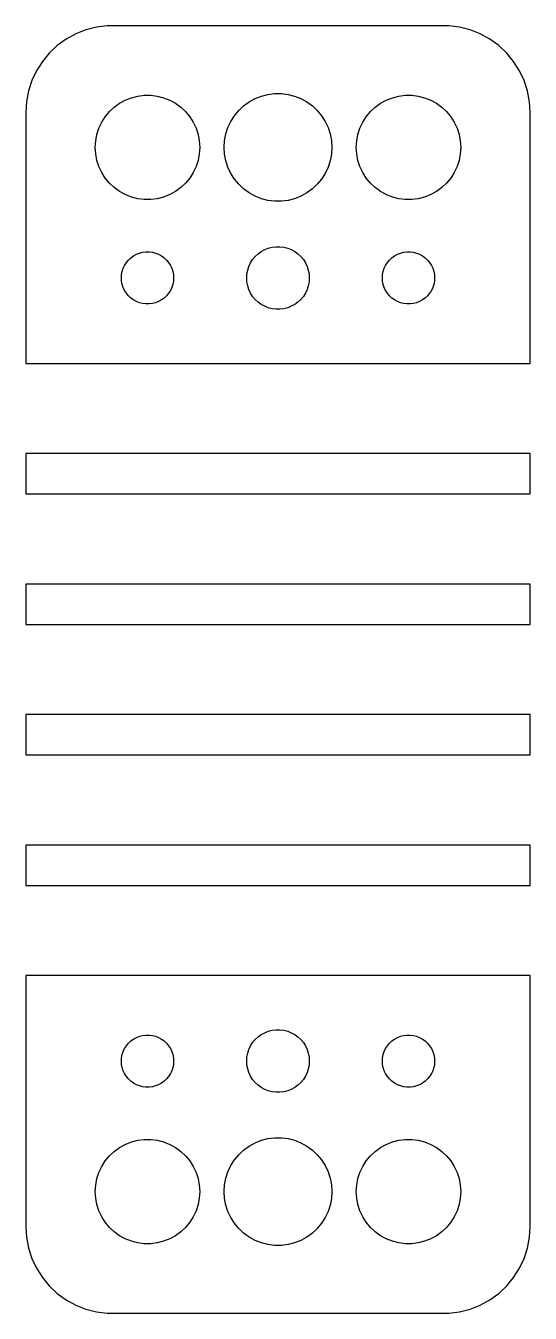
# Model space of a CAD drawing. Header units: metres. Extents: x -14 to 64, y 47 to 205.
# Drawn here: x -14.5 to 14.5, y 131 to 205 of the extents above; entities that cross this region are included whole.
import ezdxf

# ---------------------------------------------------------------- set-up
doc = ezdxf.new("R2010")
doc.units = ezdxf.units.M

msp = doc.modelspace()

# ---------------------------------------------------------------- linework, layer by layer
for p, q in [((-9.81395, 204.99), (-10.4369, 204.911)), ((9.81395, 204.99), (-9.81395, 204.99)), ((10.4369, 204.911), (9.81395, 204.99)), ((-12.1791, 204.222), (-12.6871, 203.853)), ((-11.6289, 204.524), (-12.1791, 204.222)), ((-11.0451, 204.755), (-11.6289, 204.524)), ((-10.4369, 204.911), (-11.0451, 204.755)), ((11.0451, 204.755), (10.4369, 204.911)), ((11.6289, 204.524), (11.0451, 204.755)), ((12.1791, 204.222), (11.6289, 204.524)), ((12.6871, 203.853), (12.1791, 204.222)), ((-12.6871, 203.853), (-13.1448, 203.423)), ((13.1448, 203.423), (12.6871, 203.853)), ((-13.5451, 202.939), (-13.8815, 202.409)), ((-13.1448, 203.423), (-13.5451, 202.939)), ((13.5451, 202.939), (13.1448, 203.423)), ((13.8815, 202.409), (13.5451, 202.939)), ((-13.8815, 202.409), (-14.1489, 201.841)), ((14.1489, 201.841), (13.8815, 202.409)), ((-14.3429, 201.243), (-14.4606, 200.627)), ((-14.1489, 201.841), (-14.3429, 201.243)), ((14.3429, 201.243), (14.1489, 201.841)), ((14.4606, 200.627), (14.3429, 201.243)), ((-14.4606, 200.627), (-14.5, 200)), ((-9.41226, 200.312), (-9.10747, 200.533)), ((-9.10747, 200.533), (-8.77733, 200.714)), ((-8.77733, 200.714), (-8.42705, 200.853)), ((-8.42705, 200.853), (-8.06213, 200.947)), ((-8.06213, 200.947), (-7.68837, 200.994)), ((-7.68837, 200.994), (-7.31161, 200.994)), ((-7.31161, 200.994), (-6.93785, 200.947)), ((-6.93785, 200.947), (-6.57294, 200.853)), ((-6.57294, 200.853), (-6.22266, 200.714)), ((-6.22266, 200.714), (-5.89252, 200.533)), ((-5.89252, 200.533), (-5.58772, 200.312)), ((-1.97601, 200.389), (-1.66106, 200.617)), ((-1.66106, 200.617), (-1.3199, 200.805)), ((-1.3199, 200.805), (-0.95795, 200.948)), ((-0.95795, 200.948), (-0.58087, 201.045)), ((-0.58087, 201.045), (-0.19464, 201.094)), ((-0.19464, 201.094), (0.19464, 201.094)), ((0.19464, 201.094), (0.58087, 201.045)), ((0.58087, 201.045), (0.95795, 200.948)), ((0.95795, 200.948), (1.3199, 200.805)), ((1.3199, 200.805), (1.66106, 200.617)), ((1.66106, 200.617), (1.97601, 200.389)), ((5.58772, 200.312), (5.89252, 200.533)), ((5.89252, 200.533), (6.22266, 200.714)), ((6.22266, 200.714), (6.57294, 200.853)), ((6.57294, 200.853), (6.93785, 200.947)), ((6.93785, 200.947), (7.31161, 200.994)), ((7.31161, 200.994), (7.68837, 200.994)), ((7.68837, 200.994), (8.06213, 200.947)), ((8.06213, 200.947), (8.42705, 200.853)), ((8.42705, 200.853), (8.77733, 200.714)), ((8.77733, 200.714), (9.10747, 200.533)), ((9.10747, 200.533), (9.41226, 200.312)), ((14.5, 200), (14.4606, 200.627)), ((-14.5, 200), (-14.5, 185.592)), ((-10.1289, 199.445), (-9.92705, 199.763)), ((-9.92705, 199.763), (-9.6869, 200.054)), ((-9.6869, 200.054), (-9.41226, 200.312)), ((-5.58772, 200.312), (-5.31308, 200.054)), ((-5.31308, 200.054), (-5.07294, 199.763)), ((-5.07294, 199.763), (-4.87108, 199.445)), ((-2.71654, 199.493), (-2.50795, 199.822)), ((-2.50795, 199.822), (-2.2598, 200.122)), ((-2.2598, 200.122), (-1.97601, 200.389)), ((1.97601, 200.389), (2.2598, 200.122)), ((2.2598, 200.122), (2.50795, 199.822)), ((2.50795, 199.822), (2.71654, 199.493)), ((4.87108, 199.445), (5.07294, 199.763)), ((5.07294, 199.763), (5.31308, 200.054)), ((5.31308, 200.054), (5.58772, 200.312)), ((9.41226, 200.312), (9.6869, 200.054)), ((9.6869, 200.054), (9.92705, 199.763)), ((9.92705, 199.763), (10.1289, 199.445)), ((14.5, 185.592), (14.5, 200)), ((-10.4057, 198.746), (-10.2893, 199.104)), ((-10.2893, 199.104), (-10.1289, 199.445)), ((-4.87108, 199.445), (-4.71066, 199.104)), ((-4.71066, 199.104), (-4.59424, 198.746)), ((-3.00259, 198.771), (-2.88229, 199.141)), ((-2.88229, 199.141), (-2.71654, 199.493)), ((2.71654, 199.493), (2.88229, 199.141)), ((2.88229, 199.141), (3.00259, 198.771)), ((4.59424, 198.746), (4.71066, 199.104)), ((4.71066, 199.104), (4.87108, 199.445)), ((10.1289, 199.445), (10.2893, 199.104)), ((10.2893, 199.104), (10.4057, 198.746)), ((-10.5, 198), (-10.4763, 198.376)), ((-10.4763, 198.376), (-10.4057, 198.746)), ((-4.59424, 198.746), (-4.52365, 198.376)), ((-4.52365, 198.376), (-4.5, 198)), ((-3.09999, 198), (-3.07555, 198.389)), ((-3.07555, 198.389), (-3.00259, 198.771)), ((3.00259, 198.771), (3.07555, 198.389)), ((3.07555, 198.389), (3.09999, 198)), ((4.5, 198), (4.52365, 198.376)), ((4.52365, 198.376), (4.59424, 198.746)), ((10.4057, 198.746), (10.4763, 198.376)), ((10.4763, 198.376), (10.5, 198)), ((-10.4763, 197.624), (-10.5, 198)), ((-10.4057, 197.254), (-10.4763, 197.624)), ((-4.52365, 197.624), (-4.59424, 197.254)), ((-4.5, 198), (-4.52365, 197.624)), ((-3.07555, 197.611), (-3.09999, 198)), ((-3.00259, 197.229), (-3.07555, 197.611)), ((3.07555, 197.611), (3.00259, 197.229)), ((3.09999, 198), (3.07555, 197.611)), ((4.52365, 197.624), (4.5, 198)), ((4.59424, 197.254), (4.52365, 197.624)), ((10.4763, 197.624), (10.4057, 197.254)), ((10.5, 198), (10.4763, 197.624)), ((-10.2893, 196.896), (-10.4057, 197.254)), ((-10.1289, 196.555), (-10.2893, 196.896)), ((-4.71066, 196.896), (-4.87108, 196.555)), ((-4.59424, 197.254), (-4.71066, 196.896)), ((-2.88229, 196.859), (-3.00259, 197.229)), ((-2.71654, 196.507), (-2.88229, 196.859)), ((2.88229, 196.859), (2.71654, 196.507)), ((3.00259, 197.229), (2.88229, 196.859)), ((4.71066, 196.896), (4.59424, 197.254)), ((4.87108, 196.555), (4.71066, 196.896)), ((10.2893, 196.896), (10.1289, 196.555)), ((10.4057, 197.254), (10.2893, 196.896)), ((-9.92705, 196.237), (-10.1289, 196.555)), ((-9.6869, 195.946), (-9.92705, 196.237)), ((-5.07294, 196.237), (-5.31308, 195.946)), ((-4.87108, 196.555), (-5.07294, 196.237)), ((-2.50795, 196.178), (-2.71654, 196.507)), ((-2.2598, 195.878), (-2.50795, 196.178)), ((2.50795, 196.178), (2.2598, 195.878)), ((2.71654, 196.507), (2.50795, 196.178)), ((5.07294, 196.237), (4.87108, 196.555)), ((5.31308, 195.946), (5.07294, 196.237)), ((9.92705, 196.237), (9.6869, 195.946)), ((10.1289, 196.555), (9.92705, 196.237)), ((-9.41226, 195.688), (-9.6869, 195.946)), ((-9.10747, 195.467), (-9.41226, 195.688)), ((-8.77733, 195.286), (-9.10747, 195.467)), ((-5.89252, 195.467), (-6.22266, 195.286)), ((-5.58772, 195.688), (-5.89252, 195.467)), ((-5.31308, 195.946), (-5.58772, 195.688)), ((-1.97601, 195.611), (-2.2598, 195.878)), ((-1.66106, 195.383), (-1.97601, 195.611)), ((-1.3199, 195.195), (-1.66106, 195.383)), ((1.66106, 195.383), (1.3199, 195.195)), ((1.97601, 195.611), (1.66106, 195.383)), ((2.2598, 195.878), (1.97601, 195.611)), ((5.58772, 195.688), (5.31308, 195.946)), ((5.89252, 195.467), (5.58772, 195.688)), ((6.22266, 195.286), (5.89252, 195.467)), ((9.10747, 195.467), (8.77733, 195.286)), ((9.41226, 195.688), (9.10747, 195.467)), ((9.6869, 195.946), (9.41226, 195.688)), ((-8.42705, 195.147), (-8.77733, 195.286)), ((-8.06213, 195.053), (-8.42705, 195.147)), ((-7.68837, 195.006), (-8.06213, 195.053)), ((-7.31161, 195.006), (-7.68837, 195.006)), ((-6.93785, 195.053), (-7.31161, 195.006)), ((-6.57294, 195.147), (-6.93785, 195.053)), ((-6.22266, 195.286), (-6.57294, 195.147)), ((-0.95795, 195.052), (-1.3199, 195.195)), ((-0.58087, 194.955), (-0.95795, 195.052)), ((-0.19464, 194.906), (-0.58087, 194.955)), ((0.19464, 194.906), (-0.19464, 194.906)), ((0.58087, 194.955), (0.19464, 194.906)), ((0.95795, 195.052), (0.58087, 194.955)), ((1.3199, 195.195), (0.95795, 195.052)), ((6.57294, 195.147), (6.22266, 195.286)), ((6.93785, 195.053), (6.57294, 195.147)), ((7.31161, 195.006), (6.93785, 195.053)), ((7.68837, 195.006), (7.31161, 195.006)), ((8.06213, 195.053), (7.68837, 195.006)), ((8.42705, 195.147), (8.06213, 195.053)), ((8.77733, 195.286), (8.42705, 195.147)), ((-8.59344, 191.527), (-8.45613, 191.656)), ((-8.45613, 191.656), (-8.30373, 191.766)), ((-8.30373, 191.766), (-8.13866, 191.857)), ((-8.13866, 191.857), (-7.96352, 191.927)), ((-7.96352, 191.927), (-7.78107, 191.973)), ((-7.78107, 191.973), (-7.59418, 191.997)), ((-7.59418, 191.997), (-7.40581, 191.997)), ((-7.40581, 191.997), (-7.21892, 191.973)), ((-7.21892, 191.973), (-7.03647, 191.927)), ((-7.03647, 191.927), (-6.86133, 191.857)), ((-6.86133, 191.857), (-6.69626, 191.766)), ((-6.69626, 191.766), (-6.54385, 191.656)), ((-6.54385, 191.656), (-6.40654, 191.527)), ((-1.45622, 191.558), (-1.31213, 191.732)), ((-1.31213, 191.732), (-1.14735, 191.887)), ((-1.14735, 191.887), (-0.96448, 192.02)), ((-0.96448, 192.02), (-0.76639, 192.129)), ((-0.76639, 192.129), (-0.55623, 192.212)), ((-0.55623, 192.212), (-0.33728, 192.268)), ((-0.33728, 192.268), (-0.11302, 192.296)), ((-0.11302, 192.296), (0.11302, 192.296)), ((0.11302, 192.296), (0.33728, 192.268)), ((0.33728, 192.268), (0.55623, 192.212)), ((0.55623, 192.212), (0.76639, 192.129)), ((0.76639, 192.129), (0.96448, 192.02)), ((0.96448, 192.02), (1.14735, 191.887)), ((1.14735, 191.887), (1.31213, 191.732)), ((1.31213, 191.732), (1.45622, 191.558)), ((6.40654, 191.527), (6.54385, 191.656)), ((6.54385, 191.656), (6.69626, 191.766)), ((6.69626, 191.766), (6.86133, 191.857)), ((6.86133, 191.857), (7.03647, 191.927)), ((7.03647, 191.927), (7.21892, 191.973)), ((7.21892, 191.973), (7.40581, 191.997)), ((7.40581, 191.997), (7.59418, 191.997)), ((7.59418, 191.997), (7.78107, 191.973)), ((7.78107, 191.973), (7.96352, 191.927)), ((7.96352, 191.927), (8.13866, 191.857)), ((8.13866, 191.857), (8.30373, 191.766)), ((8.30373, 191.766), (8.45613, 191.656)), ((8.45613, 191.656), (8.59344, 191.527)), ((-8.98816, 190.688), (-8.95287, 190.873)), ((-8.95287, 190.873), (-8.89465, 191.052)), ((-8.89465, 191.052), (-8.81445, 191.223)), ((-8.81445, 191.223), (-8.71352, 191.382)), ((-8.71352, 191.382), (-8.59344, 191.527)), ((-6.40654, 191.527), (-6.28647, 191.382)), ((-6.28647, 191.382), (-6.18553, 191.223)), ((-6.18553, 191.223), (-6.10533, 191.052)), ((-6.10533, 191.052), (-6.04712, 190.873)), ((-6.04712, 190.873), (-6.01183, 190.688)), ((-1.7858, 190.726), (-1.74344, 190.948)), ((-1.74344, 190.948), (-1.67358, 191.163)), ((-1.67358, 191.163), (-1.57735, 191.367)), ((-1.57735, 191.367), (-1.45622, 191.558)), ((1.45622, 191.558), (1.57735, 191.367)), ((1.57735, 191.367), (1.67358, 191.163)), ((1.67358, 191.163), (1.74344, 190.948)), ((1.74344, 190.948), (1.7858, 190.726)), ((6.01183, 190.688), (6.04712, 190.873)), ((6.04712, 190.873), (6.10533, 191.052)), ((6.10533, 191.052), (6.18553, 191.223)), ((6.18553, 191.223), (6.28647, 191.382)), ((6.28647, 191.382), (6.40654, 191.527)), ((8.59344, 191.527), (8.71352, 191.382)), ((8.71352, 191.382), (8.81445, 191.223)), ((8.81445, 191.223), (8.89465, 191.052)), ((8.89465, 191.052), (8.95287, 190.873)), ((8.95287, 190.873), (8.98816, 190.688)), ((-9, 190.5), (-8.98816, 190.688)), ((-8.98816, 190.312), (-9, 190.5)), ((-8.95287, 190.127), (-8.98816, 190.312)), ((-6.01183, 190.312), (-6.04712, 190.127)), ((-6.01183, 190.688), (-6, 190.5)), ((-6, 190.5), (-6.01183, 190.312)), ((-1.79999, 190.5), (-1.7858, 190.726)), ((-1.7858, 190.274), (-1.79999, 190.5)), ((-1.74344, 190.052), (-1.7858, 190.274)), ((1.7858, 190.274), (1.74344, 190.052)), ((1.7858, 190.726), (1.79999, 190.5)), ((1.79999, 190.5), (1.7858, 190.274)), ((6, 190.5), (6.01183, 190.688)), ((6.01183, 190.312), (6, 190.5)), ((6.04712, 190.127), (6.01183, 190.312)), ((8.98816, 190.312), (8.95287, 190.127)), ((8.98816, 190.688), (9, 190.5)), ((9, 190.5), (8.98816, 190.312)), ((-8.89465, 189.948), (-8.95287, 190.127)), ((-8.81445, 189.777), (-8.89465, 189.948)), ((-8.71352, 189.618), (-8.81445, 189.777)), ((-8.59344, 189.473), (-8.71352, 189.618)), ((-8.45613, 189.344), (-8.59344, 189.473)), ((-6.40654, 189.473), (-6.54385, 189.344)), ((-6.28647, 189.618), (-6.40654, 189.473)), ((-6.18553, 189.777), (-6.28647, 189.618)), ((-6.10533, 189.948), (-6.18553, 189.777)), ((-6.04712, 190.127), (-6.10533, 189.948)), ((-1.67358, 189.837), (-1.74344, 190.052)), ((-1.57735, 189.633), (-1.67358, 189.837)), ((-1.45622, 189.442), (-1.57735, 189.633)), ((-1.31213, 189.268), (-1.45622, 189.442)), ((1.45622, 189.442), (1.31213, 189.268)), ((1.57735, 189.633), (1.45622, 189.442)), ((1.67358, 189.837), (1.57735, 189.633)), ((1.74344, 190.052), (1.67358, 189.837)), ((6.10533, 189.948), (6.04712, 190.127)), ((6.18553, 189.777), (6.10533, 189.948)), ((6.28647, 189.618), (6.18553, 189.777)), ((6.40654, 189.473), (6.28647, 189.618)), ((6.54385, 189.344), (6.40654, 189.473)), ((8.59344, 189.473), (8.45613, 189.344)), ((8.71352, 189.618), (8.59344, 189.473)), ((8.81445, 189.777), (8.71352, 189.618)), ((8.89465, 189.948), (8.81445, 189.777)), ((8.95287, 190.127), (8.89465, 189.948)), ((-8.30373, 189.234), (-8.45613, 189.344)), ((-8.13866, 189.143), (-8.30373, 189.234)), ((-7.96352, 189.073), (-8.13866, 189.143)), ((-7.78107, 189.027), (-7.96352, 189.073)), ((-7.59418, 189.003), (-7.78107, 189.027)), ((-7.40581, 189.003), (-7.59418, 189.003)), ((-7.21892, 189.027), (-7.40581, 189.003)), ((-7.03647, 189.073), (-7.21892, 189.027)), ((-6.86133, 189.143), (-7.03647, 189.073)), ((-6.69626, 189.234), (-6.86133, 189.143)), ((-6.54385, 189.344), (-6.69626, 189.234)), ((-1.14735, 189.113), (-1.31213, 189.268)), ((-0.96448, 188.98), (-1.14735, 189.113)), ((-0.76639, 188.871), (-0.96448, 188.98)), ((-0.55623, 188.788), (-0.76639, 188.871)), ((-0.33728, 188.732), (-0.55623, 188.788)), ((-0.11302, 188.704), (-0.33728, 188.732)), ((0.11302, 188.704), (-0.11302, 188.704)), ((0.33728, 188.732), (0.11302, 188.704)), ((0.55623, 188.788), (0.33728, 188.732)), ((0.76639, 188.871), (0.55623, 188.788)), ((0.96448, 188.98), (0.76639, 188.871)), ((1.14735, 189.113), (0.96448, 188.98)), ((1.31213, 189.268), (1.14735, 189.113)), ((6.69626, 189.234), (6.54385, 189.344)), ((6.86133, 189.143), (6.69626, 189.234)), ((7.03647, 189.073), (6.86133, 189.143)), ((7.21892, 189.027), (7.03647, 189.073)), ((7.40581, 189.003), (7.21892, 189.027)), ((7.59418, 189.003), (7.40581, 189.003)), ((7.78107, 189.027), (7.59418, 189.003)), ((7.96352, 189.073), (7.78107, 189.027)), ((8.13866, 189.143), (7.96352, 189.073)), ((8.30373, 189.234), (8.13866, 189.143)), ((8.45613, 189.344), (8.30373, 189.234)), ((-14.5, 185.592), (14.5, 185.592)), ((14.5, 180.408), (-14.5, 180.408)), ((-14.5, 180.408), (-14.5, 178.092)), ((14.5, 178.092), (14.5, 180.408)), ((-14.5, 178.092), (14.5, 178.092)), ((14.5, 172.908), (-14.5, 172.908)), ((-14.5, 172.908), (-14.5, 170.592)), ((14.5, 170.592), (14.5, 172.908)), ((-14.5, 170.592), (14.5, 170.592)), ((14.5, 165.408), (-14.5, 165.408)), ((-14.5, 165.408), (-14.5, 163.092)), ((14.5, 163.092), (14.5, 165.408)), ((-14.5, 163.092), (14.5, 163.092)), ((14.5, 157.908), (-14.5, 157.908)), ((-14.5, 157.908), (-14.5, 155.592)), ((14.5, 155.592), (14.5, 157.908)), ((-14.5, 155.592), (14.5, 155.592)), ((14.5, 150.408), (-14.5, 150.408)), ((-14.5, 150.408), (-14.5, 136)), ((14.5, 136), (14.5, 150.408)), ((-0.55623, 147.212), (-0.33728, 147.268)), ((-0.33728, 147.268), (-0.11302, 147.296)), ((-0.11302, 147.296), (0.11302, 147.296)), ((0.11302, 147.296), (0.33728, 147.268)), ((0.33728, 147.268), (0.55623, 147.212)), ((-8.71352, 146.382), (-8.59344, 146.527)), ((-8.59344, 146.527), (-8.45613, 146.656)), ((-8.45613, 146.656), (-8.30373, 146.766)), ((-8.30373, 146.766), (-8.13866, 146.857)), ((-8.13866, 146.857), (-7.96352, 146.927)), ((-7.96352, 146.927), (-7.78107, 146.973)), ((-7.78107, 146.973), (-7.59418, 146.997)), ((-7.59418, 146.997), (-7.40581, 146.997)), ((-7.40581, 146.997), (-7.21892, 146.973)), ((-7.21892, 146.973), (-7.03647, 146.927)), ((-7.03647, 146.927), (-6.86133, 146.857)), ((-6.86133, 146.857), (-6.69626, 146.766)), ((-6.69626, 146.766), (-6.54385, 146.656)), ((-6.54385, 146.656), (-6.40654, 146.527)), ((-6.40654, 146.527), (-6.28647, 146.382)), ((-1.57735, 146.367), (-1.45622, 146.558)), ((-1.45622, 146.558), (-1.31213, 146.732)), ((-1.31213, 146.732), (-1.14735, 146.887)), ((-1.14735, 146.887), (-0.96448, 147.02)), ((-0.96448, 147.02), (-0.76639, 147.129)), ((-0.76639, 147.129), (-0.55623, 147.212)), ((0.55623, 147.212), (0.76639, 147.129)), ((0.76639, 147.129), (0.96448, 147.02)), ((0.96448, 147.02), (1.14735, 146.887)), ((1.14735, 146.887), (1.31213, 146.732)), ((1.31213, 146.732), (1.45622, 146.558)), ((1.45622, 146.558), (1.57735, 146.367)), ((6.28647, 146.382), (6.40654, 146.527)), ((6.40654, 146.527), (6.54385, 146.656)), ((6.54385, 146.656), (6.69626, 146.766)), ((6.69626, 146.766), (6.86133, 146.857)), ((6.86133, 146.857), (7.03647, 146.927)), ((7.03647, 146.927), (7.21892, 146.973)), ((7.21892, 146.973), (7.40581, 146.997)), ((7.40581, 146.997), (7.59418, 146.997)), ((7.59418, 146.997), (7.78107, 146.973)), ((7.78107, 146.973), (7.96352, 146.927)), ((7.96352, 146.927), (8.13866, 146.857)), ((8.13866, 146.857), (8.30373, 146.766)), ((8.30373, 146.766), (8.45613, 146.656)), ((8.45613, 146.656), (8.59344, 146.527)), ((8.59344, 146.527), (8.71352, 146.382)), ((-8.98816, 145.688), (-8.95287, 145.873)), ((-8.95287, 145.873), (-8.89465, 146.052)), ((-8.89465, 146.052), (-8.81445, 146.223)), ((-8.81445, 146.223), (-8.71352, 146.382)), ((-6.28647, 146.382), (-6.18553, 146.223)), ((-6.18553, 146.223), (-6.10533, 146.052)), ((-6.10533, 146.052), (-6.04712, 145.873)), ((-6.04712, 145.873), (-6.01183, 145.688)), ((-1.7858, 145.726), (-1.74344, 145.948)), ((-1.74344, 145.948), (-1.67358, 146.163)), ((-1.67358, 146.163), (-1.57735, 146.367)), ((1.57735, 146.367), (1.67358, 146.163)), ((1.67358, 146.163), (1.74344, 145.948)), ((1.74344, 145.948), (1.7858, 145.726)), ((6.01183, 145.688), (6.04712, 145.873)), ((6.04712, 145.873), (6.10533, 146.052)), ((6.10533, 146.052), (6.18553, 146.223)), ((6.18553, 146.223), (6.28647, 146.382)), ((8.71352, 146.382), (8.81445, 146.223)), ((8.81445, 146.223), (8.89465, 146.052)), ((8.89465, 146.052), (8.95287, 145.873)), ((8.95287, 145.873), (8.98816, 145.688)), ((-9, 145.5), (-8.98816, 145.688)), ((-8.98816, 145.312), (-9, 145.5)), ((-8.95287, 145.127), (-8.98816, 145.312)), ((-8.89465, 144.948), (-8.95287, 145.127)), ((-6.04712, 145.127), (-6.10533, 144.948)), ((-6.01183, 145.312), (-6.04712, 145.127)), ((-6.01183, 145.688), (-6, 145.5)), ((-6, 145.5), (-6.01183, 145.312)), ((-1.79999, 145.5), (-1.7858, 145.726)), ((-1.7858, 145.274), (-1.79999, 145.5)), ((-1.74344, 145.052), (-1.7858, 145.274)), ((-1.67358, 144.837), (-1.74344, 145.052)), ((1.74344, 145.052), (1.67358, 144.837)), ((1.7858, 145.274), (1.74344, 145.052)), ((1.7858, 145.726), (1.79999, 145.5)), ((1.79999, 145.5), (1.7858, 145.274)), ((6, 145.5), (6.01183, 145.688)), ((6.01183, 145.312), (6, 145.5)), ((6.04712, 145.127), (6.01183, 145.312)), ((6.10533, 144.948), (6.04712, 145.127)), ((8.95287, 145.127), (8.89465, 144.948)), ((8.98816, 145.312), (8.95287, 145.127)), ((8.98816, 145.688), (9, 145.5)), ((9, 145.5), (8.98816, 145.312)), ((-8.81445, 144.777), (-8.89465, 144.948)), ((-8.71352, 144.618), (-8.81445, 144.777)), ((-8.59344, 144.473), (-8.71352, 144.618)), ((-8.45613, 144.344), (-8.59344, 144.473)), ((-8.30373, 144.234), (-8.45613, 144.344)), ((-6.54385, 144.344), (-6.69626, 144.234)), ((-6.40654, 144.473), (-6.54385, 144.344)), ((-6.28647, 144.618), (-6.40654, 144.473)), ((-6.18553, 144.777), (-6.28647, 144.618)), ((-6.10533, 144.948), (-6.18553, 144.777)), ((-1.57735, 144.633), (-1.67358, 144.837)), ((-1.45622, 144.442), (-1.57735, 144.633)), ((-1.31213, 144.268), (-1.45622, 144.442)), ((-1.14735, 144.113), (-1.31213, 144.268)), ((1.31213, 144.268), (1.14735, 144.113)), ((1.45622, 144.442), (1.31213, 144.268)), ((1.57735, 144.633), (1.45622, 144.442)), ((1.67358, 144.837), (1.57735, 144.633)), ((6.18553, 144.777), (6.10533, 144.948)), ((6.28647, 144.618), (6.18553, 144.777)), ((6.40654, 144.473), (6.28647, 144.618)), ((6.54385, 144.344), (6.40654, 144.473)), ((6.69626, 144.234), (6.54385, 144.344)), ((8.45613, 144.344), (8.30373, 144.234)), ((8.59344, 144.473), (8.45613, 144.344)), ((8.71352, 144.618), (8.59344, 144.473)), ((8.81445, 144.777), (8.71352, 144.618)), ((8.89465, 144.948), (8.81445, 144.777)), ((-8.13866, 144.143), (-8.30373, 144.234)), ((-7.96352, 144.073), (-8.13866, 144.143)), ((-7.78107, 144.027), (-7.96352, 144.073)), ((-7.59418, 144.003), (-7.78107, 144.027)), ((-7.40581, 144.003), (-7.59418, 144.003)), ((-7.21892, 144.027), (-7.40581, 144.003)), ((-7.03647, 144.073), (-7.21892, 144.027)), ((-6.86133, 144.143), (-7.03647, 144.073)), ((-6.69626, 144.234), (-6.86133, 144.143)), ((-0.96448, 143.98), (-1.14735, 144.113)), ((-0.76639, 143.871), (-0.96448, 143.98)), ((-0.55623, 143.788), (-0.76639, 143.871)), ((-0.33728, 143.732), (-0.55623, 143.788)), ((-0.11302, 143.704), (-0.33728, 143.732)), ((0.11302, 143.704), (-0.11302, 143.704)), ((0.33728, 143.732), (0.11302, 143.704)), ((0.55623, 143.788), (0.33728, 143.732)), ((0.76639, 143.871), (0.55623, 143.788)), ((0.96448, 143.98), (0.76639, 143.871)), ((1.14735, 144.113), (0.96448, 143.98)), ((6.86133, 144.143), (6.69626, 144.234)), ((7.03647, 144.073), (6.86133, 144.143)), ((7.21892, 144.027), (7.03647, 144.073)), ((7.40581, 144.003), (7.21892, 144.027)), ((7.59418, 144.003), (7.40581, 144.003)), ((7.78107, 144.027), (7.59418, 144.003)), ((7.96352, 144.073), (7.78107, 144.027)), ((8.13866, 144.143), (7.96352, 144.073)), ((8.30373, 144.234), (8.13866, 144.143)), ((-9.10747, 140.533), (-8.77733, 140.714)), ((-8.77733, 140.714), (-8.42705, 140.853)), ((-8.42705, 140.853), (-8.06213, 140.947)), ((-8.06213, 140.947), (-7.68837, 140.994)), ((-7.68837, 140.994), (-7.31161, 140.994)), ((-7.31161, 140.994), (-6.93785, 140.947)), ((-6.93785, 140.947), (-6.57294, 140.853)), ((-6.57294, 140.853), (-6.22266, 140.714)), ((-6.22266, 140.714), (-5.89252, 140.533)), ((-1.97601, 140.389), (-1.66106, 140.617)), ((-1.66106, 140.617), (-1.3199, 140.805)), ((-1.3199, 140.805), (-0.95795, 140.948)), ((-0.95795, 140.948), (-0.58087, 141.045)), ((-0.58087, 141.045), (-0.19464, 141.094)), ((-0.19464, 141.094), (0.19464, 141.094)), ((0.19464, 141.094), (0.58087, 141.045)), ((0.58087, 141.045), (0.95795, 140.948)), ((0.95795, 140.948), (1.3199, 140.805)), ((1.3199, 140.805), (1.66106, 140.617)), ((1.66106, 140.617), (1.97601, 140.389)), ((5.89252, 140.533), (6.22266, 140.714)), ((6.22266, 140.714), (6.57294, 140.853)), ((6.57294, 140.853), (6.93785, 140.947)), ((6.93785, 140.947), (7.31161, 140.994)), ((7.31161, 140.994), (7.68837, 140.994)), ((7.68837, 140.994), (8.06213, 140.947)), ((8.06213, 140.947), (8.42705, 140.853)), ((8.42705, 140.853), (8.77733, 140.714)), ((8.77733, 140.714), (9.10747, 140.533)), ((-9.92705, 139.763), (-9.6869, 140.054)), ((-9.6869, 140.054), (-9.41226, 140.312)), ((-9.41226, 140.312), (-9.10747, 140.533)), ((-5.89252, 140.533), (-5.58772, 140.312)), ((-5.58772, 140.312), (-5.31308, 140.054)), ((-5.31308, 140.054), (-5.07294, 139.763)), ((-2.50795, 139.822), (-2.2598, 140.122)), ((-2.2598, 140.122), (-1.97601, 140.389)), ((1.97601, 140.389), (2.2598, 140.122)), ((2.2598, 140.122), (2.50795, 139.822)), ((5.07294, 139.763), (5.31308, 140.054)), ((5.31308, 140.054), (5.58772, 140.312)), ((5.58772, 140.312), (5.89252, 140.533)), ((9.10747, 140.533), (9.41226, 140.312)), ((9.41226, 140.312), (9.6869, 140.054)), ((9.6869, 140.054), (9.92705, 139.763)), ((-10.4057, 138.746), (-10.2893, 139.104)), ((-10.2893, 139.104), (-10.1289, 139.445)), ((-10.1289, 139.445), (-9.92705, 139.763)), ((-5.07294, 139.763), (-4.87108, 139.445)), ((-4.87108, 139.445), (-4.71066, 139.104)), ((-4.71066, 139.104), (-4.59424, 138.746)), ((-3.00259, 138.771), (-2.88229, 139.141)), ((-2.88229, 139.141), (-2.71654, 139.493)), ((-2.71654, 139.493), (-2.50795, 139.822)), ((2.50795, 139.822), (2.71654, 139.493)), ((2.71654, 139.493), (2.88229, 139.141)), ((2.88229, 139.141), (3.00259, 138.771)), ((4.59424, 138.746), (4.71066, 139.104)), ((4.71066, 139.104), (4.87108, 139.445)), ((4.87108, 139.445), (5.07294, 139.763)), ((9.92705, 139.763), (10.1289, 139.445)), ((10.1289, 139.445), (10.2893, 139.104)), ((10.2893, 139.104), (10.4057, 138.746)), ((-10.5, 138), (-10.4763, 138.376)), ((-10.4763, 138.376), (-10.4057, 138.746)), ((-4.59424, 138.746), (-4.52365, 138.376)), ((-4.52365, 138.376), (-4.5, 138)), ((-3.09999, 138), (-3.07555, 138.389)), ((-3.07555, 138.389), (-3.00259, 138.771)), ((3.00259, 138.771), (3.07555, 138.389)), ((3.07555, 138.389), (3.09999, 138)), ((4.5, 138), (4.52365, 138.376)), ((4.52365, 138.376), (4.59424, 138.746)), ((10.4057, 138.746), (10.4763, 138.376)), ((10.4763, 138.376), (10.5, 138)), ((-10.4763, 137.624), (-10.5, 138)), ((-10.4057, 137.254), (-10.4763, 137.624)), ((-4.52365, 137.624), (-4.59424, 137.254)), ((-4.5, 138), (-4.52365, 137.624)), ((-3.07555, 137.611), (-3.09999, 138)), ((-3.00259, 137.229), (-3.07555, 137.611)), ((3.07555, 137.611), (3.00259, 137.229)), ((3.09999, 138), (3.07555, 137.611)), ((4.52365, 137.624), (4.5, 138)), ((4.59424, 137.254), (4.52365, 137.624)), ((10.4763, 137.624), (10.4057, 137.254)), ((10.5, 138), (10.4763, 137.624)), ((-10.2893, 136.896), (-10.4057, 137.254)), ((-10.1289, 136.555), (-10.2893, 136.896)), ((-4.71066, 136.896), (-4.87108, 136.555)), ((-4.59424, 137.254), (-4.71066, 136.896)), ((-2.88229, 136.859), (-3.00259, 137.229)), ((3.00259, 137.229), (2.88229, 136.859)), ((4.71066, 136.896), (4.59424, 137.254)), ((4.87108, 136.555), (4.71066, 136.896)), ((10.2893, 136.896), (10.1289, 136.555)), ((10.4057, 137.254), (10.2893, 136.896)), ((-9.92705, 136.237), (-10.1289, 136.555)), ((-9.6869, 135.946), (-9.92705, 136.237)), ((-5.07294, 136.237), (-5.31308, 135.946)), ((-4.87108, 136.555), (-5.07294, 136.237)), ((-2.71654, 136.507), (-2.88229, 136.859)), ((-2.50795, 136.178), (-2.71654, 136.507)), ((-2.2598, 135.878), (-2.50795, 136.178)), ((2.50795, 136.178), (2.2598, 135.878)), ((2.71654, 136.507), (2.50795, 136.178)), ((2.88229, 136.859), (2.71654, 136.507)), ((5.07294, 136.237), (4.87108, 136.555)), ((5.31308, 135.946), (5.07294, 136.237)), ((9.92705, 136.237), (9.6869, 135.946)), ((10.1289, 136.555), (9.92705, 136.237)), ((-14.5, 136), (-14.4606, 135.373)), ((-9.41226, 135.688), (-9.6869, 135.946)), ((-9.10747, 135.467), (-9.41226, 135.688)), ((-8.77733, 135.286), (-9.10747, 135.467)), ((-5.89252, 135.467), (-6.22266, 135.286)), ((-5.58772, 135.688), (-5.89252, 135.467)), ((-5.31308, 135.946), (-5.58772, 135.688)), ((-1.97601, 135.611), (-2.2598, 135.878)), ((-1.66106, 135.383), (-1.97601, 135.611)), ((1.97601, 135.611), (1.66106, 135.383)), ((2.2598, 135.878), (1.97601, 135.611)), ((5.58772, 135.688), (5.31308, 135.946)), ((5.89252, 135.467), (5.58772, 135.688)), ((6.22266, 135.286), (5.89252, 135.467)), ((9.10747, 135.467), (8.77733, 135.286)), ((9.41226, 135.688), (9.10747, 135.467)), ((9.6869, 135.946), (9.41226, 135.688)), ((14.4606, 135.373), (14.5, 136)), ((-14.4606, 135.373), (-14.3429, 134.757)), ((-14.3429, 134.757), (-14.1489, 134.159)), ((-8.42705, 135.147), (-8.77733, 135.286)), ((-8.06213, 135.053), (-8.42705, 135.147)), ((-7.68837, 135.006), (-8.06213, 135.053)), ((-7.31161, 135.006), (-7.68837, 135.006)), ((-6.93785, 135.053), (-7.31161, 135.006)), ((-6.57294, 135.147), (-6.93785, 135.053)), ((-6.22266, 135.286), (-6.57294, 135.147)), ((-1.3199, 135.195), (-1.66106, 135.383)), ((-0.95795, 135.052), (-1.3199, 135.195)), ((-0.58087, 134.955), (-0.95795, 135.052)), ((-0.19464, 134.906), (-0.58087, 134.955)), ((0.19464, 134.906), (-0.19464, 134.906)), ((0.58087, 134.955), (0.19464, 134.906)), ((0.95795, 135.052), (0.58087, 134.955)), ((1.3199, 135.195), (0.95795, 135.052)), ((1.66106, 135.383), (1.3199, 135.195)), ((6.57294, 135.147), (6.22266, 135.286)), ((6.93785, 135.053), (6.57294, 135.147)), ((7.31161, 135.006), (6.93785, 135.053)), ((7.68837, 135.006), (7.31161, 135.006)), ((8.06213, 135.053), (7.68837, 135.006)), ((8.42705, 135.147), (8.06213, 135.053)), ((8.77733, 135.286), (8.42705, 135.147)), ((14.1489, 134.159), (14.3429, 134.757)), ((14.3429, 134.757), (14.4606, 135.373)), ((-14.1489, 134.159), (-13.8815, 133.591)), ((13.8815, 133.591), (14.1489, 134.159)), ((-13.8815, 133.591), (-13.5451, 133.061)), ((13.5451, 133.061), (13.8815, 133.591)), ((-13.5451, 133.061), (-13.1448, 132.577)), ((-13.1448, 132.577), (-12.6871, 132.147)), ((12.6871, 132.147), (13.1448, 132.577)), ((13.1448, 132.577), (13.5451, 133.061)), ((-12.6871, 132.147), (-12.1791, 131.778)), ((-12.1791, 131.778), (-11.6289, 131.476)), ((11.6289, 131.476), (12.1791, 131.778)), ((12.1791, 131.778), (12.6871, 132.147)), ((-11.6289, 131.476), (-11.0451, 131.245)), ((-11.0451, 131.245), (-10.4369, 131.089)), ((-10.4369, 131.089), (-9.81395, 131.01)), ((-9.81395, 131.01), (9.81395, 131.01)), ((9.81395, 131.01), (10.4369, 131.089)), ((10.4369, 131.089), (11.0451, 131.245)), ((11.0451, 131.245), (11.6289, 131.476))]:
    msp.add_line(p, q)

doc.saveas('drawing.dxf')
